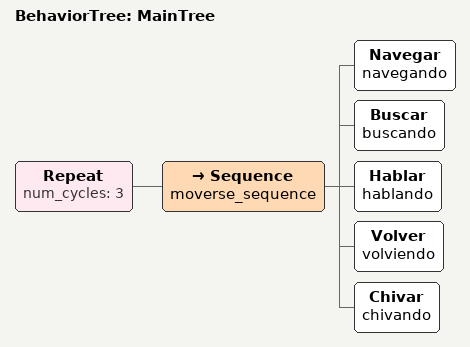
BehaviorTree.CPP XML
<root main_tree_to_execute = "MainTree" >
    <BehaviorTree ID="MainTree">
        <Repeat num_cycles="3">
            <Sequence name="moverse_sequence">
                <Navegar name="navegando"/>
                <Buscar name="buscando"/>
                <Hablar name="hablando"/>
                <Volver name="volviendo"/>
                <Chivar name="chivando"/>
            </Sequence>
        </Repeat>
     </BehaviorTree>
</root>
